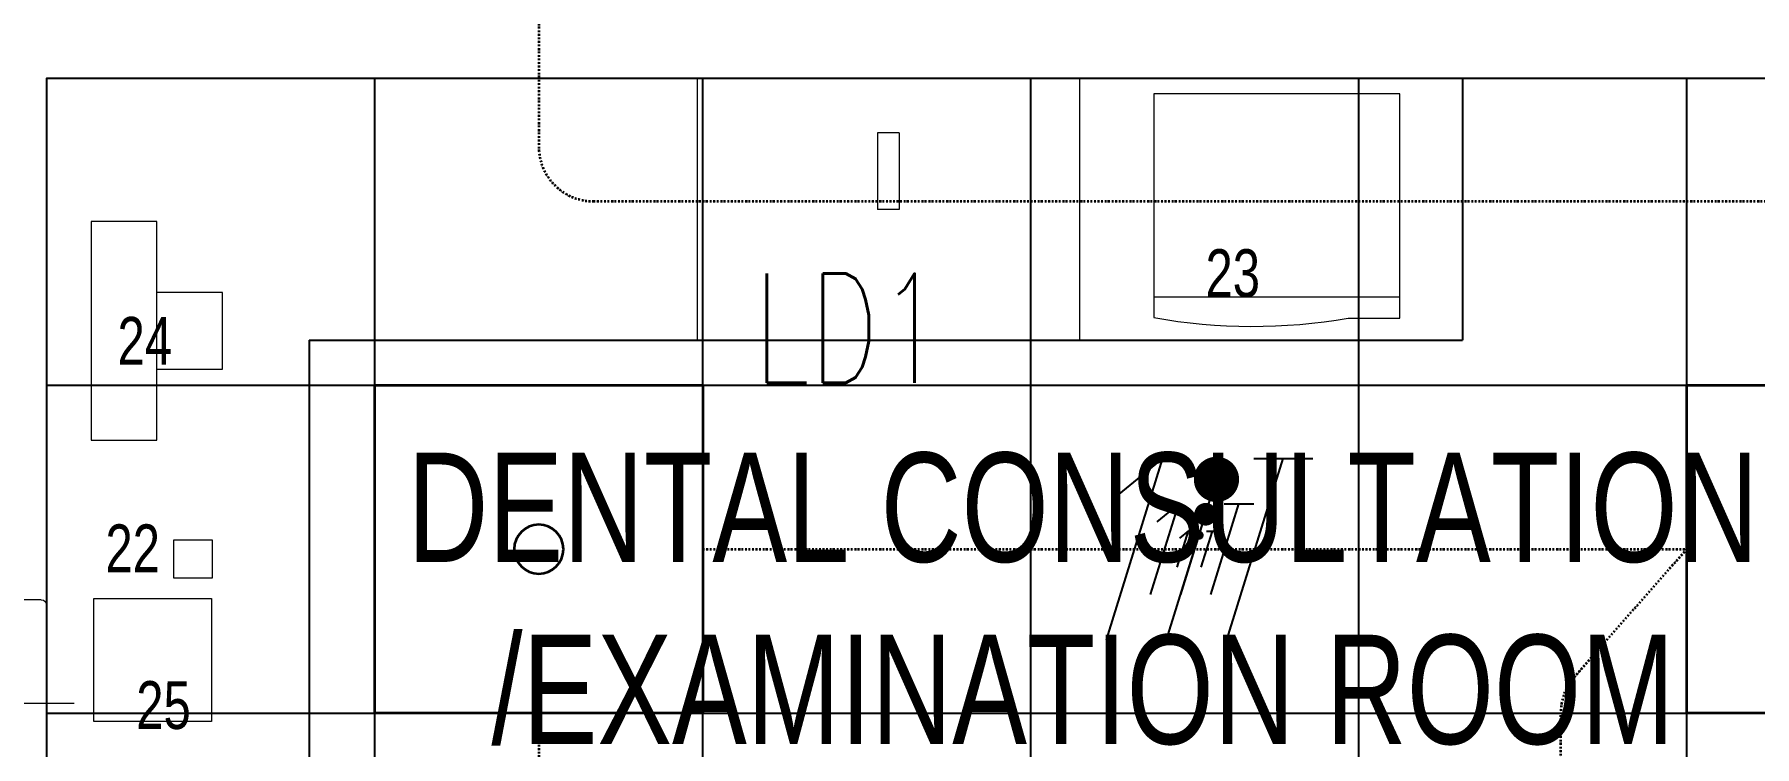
# Model space of a CAD drawing. Extents: x -12260 to 184725, y -29287 to 19916.
# Drawn here: x 19193 to 22340, y 3786 to 5090 of the extents above; entities that cross this region are included whole.
import ezdxf
from ezdxf.enums import TextEntityAlignment as Align

# ---------------------------------------------------------------- set-up
doc = ezdxf.new("R2010")
doc.units = 0
doc.header["$LTSCALE"] = 0.25
doc.linetypes.add('DASHDOT', pattern=[25.4, 12.7, -6.35, 0, -6.35])
for name, color, linetype, lineweight in [('01-First Floor-FUR$0$72_EGR_BASE_TEXT', 252, 'Continuous', 5), ('01-First Floor-FUR$0$72_EGR_EQP_TAG', 142, 'Continuous', 5), ('01-First Floor-FUR$0$LOADING', 253, 'Continuous', 5), ('01-First Floor-FUR$0$SANIT', 250, 'Continuous', 5), ('01-First Floor-FUR$0$Walls', 251, 'Continuous', 5), ('E-LITE-CIRC-NUMB', 6, 'Continuous', 25), ('E-LITE-CLNG', 150, 'Continuous', 35), ('E-LITE-CLNG-CNDT', 6, 'DASHDOT', 35), ('E-LITE-CTRL', 6, 'Continuous', 25), ('E-LITE-IDEN', 6, 'Continuous', 25), ('E-POWR-WIRE', 6, 'Continuous', 25), ('E-POWR-WIRE @ 100', 6, 'Continuous', 25), ('E-POWR-WIRE @ 20', 6, 'Continuous', 25), ('E-POWR-WIRE @ 50', 6, 'Continuous', 25)]:
    doc.layers.add(name, color=color, linetype=linetype, lineweight=lineweight)
doc.layers.add('01-First Floor-FUR$0$FALSE CEILING', color=251, linetype='Continuous')
doc.styles.add('01-First Floor-FUR$0$X3G_ENTITY_257CFD', font='swisscl.ttf', dxfattribs={"height": 200})
doc.styles.add('01-First Floor-FUR$0$X3G_ENTITY_9EC9', font='swisscl.ttf', dxfattribs={"height": 0.2})
doc.styles.add('DC_SIMPLEX', font='SIMPLEX.shx', dxfattribs={"width": 0.7})

# ---------------------------------------------------------------- blocks, each defined once
blk = doc.blocks.new('*U24')
blk.add_lwpolyline([(-300, 300), (-300, -300), (300, -300), (300, 300)], close=True)
blk.add_circle((0, 0), 45)
at = {"layer": 'E-LITE-CIRC-NUMB', "style": 'DC_SIMPLEX', "width": 0.7, "flags": 8}
blk.add_attdef('CIRCUIT', text='', height=200, rotation=0, dxfattribs=at).set_placement((-473.9, 300), align=Align.RIGHT)
at = {"layer": 'E-LITE-CTRL', "style": 'DC_SIMPLEX', "width": 0.7, "flags": 8}
blk.add_attdef('CONTROL', (1118.9, -935), '', height=200, rotation=360, dxfattribs=at)
at = {"layer": 'E-LITE-IDEN', "style": 'DC_SIMPLEX', "width": 0.7, "flags": 8}
blk.add_attdef('TYPE', (460.4, 457.6), '', height=200, rotation=360, dxfattribs=at)
blk = doc.blocks.new('*U39')
for p, q in [((-1.617, -1.658), (-0.587, 1.663)), ((-0.587, 1.663), (-1.389, 1.004)), ((-0.515, -1.66), (0.515, 1.66)), ((0.587, -1.663), (1.617, 1.658)), ((1.078, 1.659), (2.157, 1.657))]:
    blk.add_line(p, q)
at = {"const_width": 0.414}
blk.add_lwpolyline([(0.19, 1.278, 1), (0.604, 1.277, 1)], format="xyb", close=True, dxfattribs=at)
blk = doc.blocks.new('*U897')
at = {"layer": 'E-POWR-WIRE @ 100', "xscale": 100, "yscale": 100, "zscale": 100}
blk.add_blockref('*U39', (21315.6, 4147.6), dxfattribs=at)
at = {"layer": 'E-POWR-WIRE @ 20', "xscale": 20, "yscale": 20, "zscale": 20}
blk.add_blockref('*U39', (21315.6, 4147.6), dxfattribs=at)
at = {"layer": 'E-POWR-WIRE @ 50', "xscale": 50, "yscale": 50, "zscale": 50}
blk.add_blockref('*U39', (21315.6, 4147.6), dxfattribs=at)
blk = doc.blocks.new('01-First Floor-FUR$0$WC manta')
at = {"layer": '01-First Floor-FUR$0$SANIT'}
for p, q in [((-0.12, 0.19), (0.41, 0.19)), ((-0.13, 0.18), (-0.13, -0.18)), ((0.109, 0.18), (0.109, -0.18)), ((0.239, 0.13), (0.41, 0.13)), ((0.209, 0.1), (0.209, -0.1)), ((0.229, 0.1), (0.229, -0.1)), ((0.05, 0.09), (0.05, -0.09)), ((0.2955, 0.051), (0.3581, 0.0393)), ((-0.18, 0), (0.65, 0)), ((0.2955, -0.051), (0.3581, -0.0393)), ((0.239, -0.13), (0.41, -0.13)), ((-0.12, -0.19), (0.41, -0.19))]:
    blk.add_line(p, q, dxfattribs=at)
for centre, radius in [((0.159, 0.0752), 0.01), ((-0.04, 0), 0.02), ((0.159, -0.0753), 0.01)]:
    blk.add_circle(centre, radius, dxfattribs=at)
for centre, radius, start, end in [((-0.12, 0.18), 0.01, 90, 180), ((-0.05, 0.09), 0.1, 0, 90), ((0.119, 0.18), 0.01, 90, 180), ((0.41, 0), 0.19, 270, 90), ((0.239, 0.1), 0.03, 90, 180), ((0.259, 0.1), 0.03, 90, 180), ((0.3147, 0), 0.13, 270, 90), ((0.41, 0), 0.13, 270, 90), ((0.3029, 0), 0.0588, 141.525, 218.475), ((0.2882, 0.0117), 0.04, 79.4289, 141.525), ((0.3271, 0.0044), 0.04, 79.4289, 166.4176), ((0.3507, 0), 0.04, 280.5711, 79.4289), ((0.3454, 0), 0.0588, 166.4176, 193.5824), ((0.3271, -0.0044), 0.04, 193.5824, 280.5711), ((0.2882, -0.0117), 0.04, 218.475, 280.5711), ((-0.05, -0.09), 0.1, 270, 0), ((0.239, -0.1), 0.03, 180, 270), ((0.259, -0.1), 0.03, 180, 270), ((-0.12, -0.18), 0.01, 180, 270), ((0.119, -0.18), 0.01, 180, 270)]:
    blk.add_arc(centre, radius, start, end, dxfattribs=at)
blk = doc.blocks.new('01-First Floor-FUR$0$3-Wall-hung vitreous china basin -  Khroma - 327651xx0 - 327651000 White-4272088-4-Second Floor Level')
at = {"layer": '01-First Floor-FUR$0$LOADING'}
for p, q in [((475, 489.5), (-225, 489.5)), ((-225, 489.5), (-225, 10)), ((475, 10), (475, 489.5)), ((105, 250), (145, 250)), ((105, 110), (105, 250)), ((145, 110), (145, 250)), ((105, 110), (145, 110))]:
    blk.add_line(p, q, dxfattribs=at)
blk = doc.blocks.new('01-First Floor-FUR$0$D.110.51.53')
blk.add_lwpolyline([(285914, 4547), (286139, 4547), (286139, 4332), (285914, 4332), (285914, 4547)])
blk = doc.blocks.new('01-First Floor-FUR$0$D.111.03.06')
blk.add_lwpolyline([(292372, 3690), (292442, 3690), (292442, 3620), (292372, 3620), (292372, 3690)])
blk = doc.blocks.new('01-First Floor-FUR$0$D.122.06.11')
for points in [[(285783, 4268), (285783, 4268), (285783, 4388), (285713, 4388), (285643, 4388), (285643, 4268)], [(285513, 4148), (285913, 4148), (285913, 4268), (285513, 4268), (285513, 4148)]]:
    blk.add_lwpolyline(points)
blk = doc.blocks.new('01-First Floor-FUR$0$Dental Sterilizer')
at = {"layer": '01-First Floor-FUR$0$LOADING'}
for p, q in [((-40485.8, -32478.8, 0.1), (-40935.8, -32478.8, 0.1)), ((-40935.8, -32478.8, 0.1), (-40935.8, -32888.3, 0.1)), ((-40485.8, -32889.4, 0.1), (-40485.8, -32478.8, 0.1)), ((-40935.8, -32850.6, 0.1), (-40485.8, -32850.6, 0.1)), ((-40579.8, -32889.4, 0.1), (-40485.8, -32889.4, 0.1))]:
    blk.add_line(p, q, dxfattribs=at)
blk.add_arc((-40754.9, -31881.8, 0.1), 1022.7, 259.8109, 279.8595, dxfattribs=at)
blk = doc.blocks.new('01-First Floor-FUR')
at = {"layer": '01-First Floor-FUR$0$FALSE CEILING', "linetype": 'Continuous'}
for p, q in [((19815.6, 1447.6), (19815.6, 5010)), ((20415.6, 1447.6), (20415.6, 5010)), ((21015.6, 1447.6), (21015.6, 5010)), ((21615.6, 1447.6), (21615.6, 5010)), ((22215.6, 1447.6), (22215.6, 5010)), ((19215.6, 4447.6), (23215.5, 4447.6)), ((19215.6, 3847.6), (23215.5, 3847.6))]:
    blk.add_line(p, q, dxfattribs=at)
at = {"layer": '01-First Floor-FUR$0$FALSE CEILING'}
for p, q in [((21805.1, 5010, -0.1), (21805.1, 4530, -0.1)), ((19695.6, 4530, -0.1), (19695.6, 2629.1, -0.1)), ((19695.6, 4530, -0.1), (21805.1, 4530, -0.1))]:
    blk.add_line(p, q, dxfattribs=at)
at = {"layer": '01-First Floor-FUR$0$FALSE CEILING', "elevation": 0}
blk.add_lwpolyline([(23215.5, 1447.6), (19215.6, 1447.6), (19215.6, 5010), (23215.5, 5010)], close=True, dxfattribs=at)
at = {"layer": '01-First Floor-FUR$0$LOADING'}
for p, q in [((21805.1, 5010, -0.1), (21805.1, 4530, -0.1)), ((19695.6, 4530, -0.1), (19695.6, 2629.1, -0.1)), ((19695.6, 4530, -0.1), (21805.1, 4530, -0.1))]:
    blk.add_line(p, q, dxfattribs=at)
at = {"layer": '01-First Floor-FUR$0$Walls'}
for p, q in [((19215.6, 1447.6), (19215.6, 5010)), ((19215.6, 5010), (23215.6, 5010))]:
    blk.add_line(p, q, dxfattribs=at)
at = {"layer": '01-First Floor-FUR$0$LOADING'}
for name, p, rotation in [('01-First Floor-FUR$0$3-Wall-hung vitreous china basin -  Khroma - 327651xx0 - 327651000 White-4272088-4-Second Floor Level', (20880.1, 5019.5, -0.1), 180), ('01-First Floor-FUR$0$D.122.06.11', (15149, 290260.4, -0.1), 270), ('01-First Floor-FUR$0$D.111.03.06', (15828, 296536.4, -0.1), 270), ('01-First Floor-FUR$0$D.110.51.53', (14970, 289971.4, -0.1), 270)]:
    blk.add_blockref(name, p, dxfattribs=dict(at, rotation=rotation))
blk.add_blockref('01-First Floor-FUR$0$Dental Sterilizer', (62176.3, 37459.9, -0.1), dxfattribs=at)
at = {"layer": '01-First Floor-FUR$0$SANIT', "xscale": -999.9999999999995, "yscale": 999.9999999999995, "zscale": 999.9999999999995}
blk.add_blockref('01-First Floor-FUR$0$WC manta', (19085.6, 3865), dxfattribs=at)
at = {"layer": '01-First Floor-FUR$0$72_EGR_BASE_TEXT', "insert": (21111.1, 4324.3, 0), "char_height": 200, "width": 3270.33, "attachment_point": 2, "style": '01-First Floor-FUR$0$X3G_ENTITY_9EC9'}
blk.add_mtext('DENTAL CONSULTATION /EXAMINATION ROOM', dxfattribs=at)
at = {"layer": '01-First Floor-FUR$0$72_EGR_EQP_TAG', "char_height": 87.47, "attachment_point": 2, "style": '01-First Floor-FUR$0$X3G_ENTITY_257CFD'}
for s, insert in [('23', (21385.1, 4696.6, -0.1)), ('24', (19394.9, 4572.6, -0.2)), ('22', (19372.8, 4192.8, -0.3)), ('25', (19429.2, 3905.9, -0.2))]:
    blk.add_mtext(s, dxfattribs=dict(at, insert=insert))

msp = doc.modelspace()

# ---------------------------------------------------------------- linework, layer by layer
at = {"layer": 'E-LITE-CLNG-CNDT', "color": 1}
msp.add_lwpolyline([(20115.6, 5710), (20115.6, 4884.4, 0.414214), (20215.6, 4784.4), (23571.1, 4784.4, -0.414214), (23671.1, 4684.4), (23671.1, 3246.5, 0.218254), (23705.9, 3170.7), (23915.6, 2990)], format="xyb", dxfattribs=at)
at = {"layer": 'E-LITE-CLNG-CNDT'}
for points in [[(20415.6, 4147.6), (22215.6, 4147.6)], [(20115.6, 3847.6), (20115.6, 2647.6)]]:
    msp.add_lwpolyline(points, dxfattribs=at)
msp.add_lwpolyline([(22215.6, 90), (22085, 90, -0.414214), (21985, 190), (21985, 3847.3, -0.182116), (22009.8, 3913.3), (22215.6, 4147.6)], format="xyb", dxfattribs=at)

# ---------------------------------------------------------------- block references
at = {"layer": 'E-LITE-CLNG'}
ref = msp.add_blockref('*U24', (20115.6, 4147.6), dxfattribs=dict(at, xscale=-1))
ref.add_attrib('TYPE', 'LD1', (20509.1, 4452.1), dxfattribs={"layer": 'E-LITE-IDEN', "height": 200, "rotation": 0, "style": 'DC_SIMPLEX', "width": 0.7, "flags": 8})
ref = msp.add_blockref('*U24', (22515.6, 4147.6), dxfattribs=dict(at, xscale=-1))
ref.add_attrib('TYPE', 'LD1', (22909.1, 4452.1), dxfattribs={"layer": 'E-LITE-IDEN', "height": 200, "rotation": 0, "style": 'DC_SIMPLEX', "width": 0.7, "flags": 8})
at = {"layer": 'E-LITE-CLNG-CNDT'}
msp.add_blockref('01-First Floor-FUR', (0, 0), dxfattribs=at)
at = {"layer": 'E-POWR-WIRE'}
msp.add_blockref('*U897', (0, 0), dxfattribs=at)

doc.saveas('drawing.dxf')
